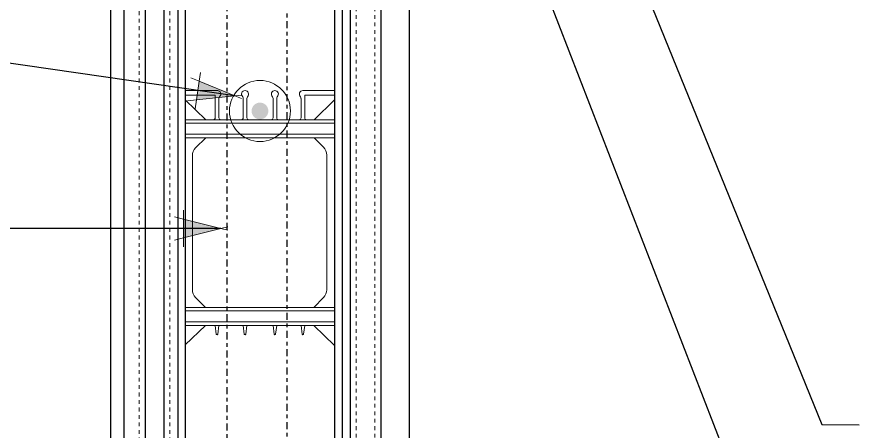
# Model space of a CAD drawing. Header units: inches. Extents: x -81.3 to 1.8, y 184.7 to 266.4.
# Drawn here: x -58.39 to -35.83, y 216.31 to 227.39 of the extents above; entities that cross this region are included whole.
import ezdxf

# ---------------------------------------------------------------- set-up
doc = ezdxf.new("R2010")
doc.units = ezdxf.units.IN
doc.header["$MEASUREMENT"] = 0
doc.linetypes.add('CENTER', pattern=[2, 1.25, -0.25, 0.25, -0.25])
doc.linetypes.add('DASHED2', pattern=[0.375, 0.25, -0.125])
for name, color, linetype, lineweight in [('A2 Hatch', 8, 'Continuous', 9), ('DETAILS', 7, 'Continuous', 13), ('DIM', 3, 'Continuous', 13), ('REBAR', 2, 'CENTER', 30)]:
    doc.layers.add(name, color=color, linetype=linetype, lineweight=lineweight)
doc.styles.add('ARCTEXT', font='arctext.shx', dxfattribs={"width": 0.85})
doc.dimstyles.new('ARCTEXT1-4', dxfattribs={"dimtxt": 4, "dimasz": 2, "dimexe": 2, "dimexo": 2, "dimgap": 2, "dimtad": 1, "dimdec": 4, "dimzin": 3, "dimdsep": 46, "dimlunit": 4, "dimtxsty": 'ARCTEXT', "dimblk": 'ARCHTICK', "dimcen": 2, "dimaunit": 1, "dimadec": 0, "dimazin": 0, "dimtfac": 1, "dimtdec": 4, "dimtmove": 2, "dimatfit": 3, "dimldrblk": 'arrow', "dimfxl": 0, "dimtolj": 1, "dimtzin": 0, "dimarcsym": 0})

# ---------------------------------------------------------------- blocks, each defined once
blk = doc.blocks.new('_ArchTick')
at = {"color": 0, "linetype": 'ByBlock', "const_width": 0.15}
blk.add_lwpolyline([(-0.5, -0.5), (0.5, 0.5)], dxfattribs=at)
blk = doc.blocks.new('arrow')
at = {"layer": 'DIM'}
blk.add_hatch(color=253, dxfattribs=at).paths.add_polyline_path([(-2, 0.5), (-2, -0.5), (0, 0)])
at = {"layer": 'DIM', "lineweight": 9}
for points in [[(-2, 0.983), (-2, 0.5), (-2.469, 0.617)], [(0.374, 0.094), (0, 0)], [(0.374, -0.094), (0, 0)], [(-2, -0.983), (-2, -0.5), (-2.469, -0.617)]]:
    blk.add_lwpolyline(points, dxfattribs=at)
at = {"layer": 'DIM', "lineweight": 15}
blk.add_lwpolyline([(0, 0), (-2, -0.5), (-2, 0.5), (0, 0)], dxfattribs=at)

msp = doc.modelspace()

# ---------------------------------------------------------------- hatches: boundary and pattern name
at = {"layer": 'A2 Hatch', "ltscale": 0.15}
h = msp.add_hatch(color=256, dxfattribs=at)
edge = h.paths.add_edge_path()
edge.add_arc((-51.88, 224.872), 0.224, 0, 360)

# ---------------------------------------------------------------- linework, layer by layer
at = {"color": 1}
for p, q in [((-55.53, 228.138), (-55.53, 215.638)), ((-54.955, 228.138), (-54.955, 215.638)), ((-54.455, 228.138), (-54.455, 215.638)), ((-53.88, 228.138), (-53.88, 215.638)), ((-49.88, 228.138), (-49.88, 215.638)), ((-54.08, 227.888), (-54.08, 215.638)), ((-49.68, 227.888), (-49.68, 215.638)), ((-55.88, 227.638), (-55.88, 215.638)), ((-49.465, 227.638), (-49.465, 215.638)), ((-48.645, 227.638), (-48.645, 215.638)), ((-47.88, 227.638), (-47.88, 215.638))]:
    msp.add_line(p, q, dxfattribs=at)
at = {"layer": 'A2 Hatch', "linetype": 'DASHED2', "ltscale": 0.15}
for p, q in [((-55.115, 228.138), (-55.115, 215.638)), ((-54.295, 228.138), (-54.295, 215.638)), ((-49.305, 227.638), (-49.305, 215.638)), ((-48.805, 227.638), (-48.805, 215.638))]:
    msp.add_line(p, q, dxfattribs=at)
at = {"layer": 'A2 Hatch', "ltscale": 0.15}
msp.add_circle((-51.88, 224.872), 0.816, dxfattribs=at)
at = {"layer": 'DETAILS', "color": 6, "lineweight": 20}
for p, q in [((-53.012, 225.417), (-53.88, 225.417)), ((-50.73, 225.417), (-49.88, 225.417)), ((-53.08, 225.292), (-53.88, 225.292)), ((-53.33, 224.638), (-53.88, 225.168)), ((-53.08, 224.688), (-53.08, 225.292)), ((-52.98, 224.688), (-52.98, 225.206)), ((-52.33, 224.688), (-52.33, 225.206)), ((-52.23, 224.688), (-52.23, 225.206)), ((-51.53, 224.688), (-51.53, 225.206)), ((-51.43, 224.688), (-51.43, 225.206)), ((-50.78, 224.688), (-50.78, 225.206)), ((-50.68, 224.688), (-50.68, 225.292)), ((-50.68, 225.292), (-49.88, 225.292)), ((-50.43, 224.638), (-49.88, 225.168)), ((-53.88, 224.638), (-53.33, 224.638)), ((-53.13, 224.638), (-53.88, 224.638)), ((-53.88, 224.638), (-49.88, 224.638)), ((-49.88, 224.548), (-53.88, 224.548)), ((-53.13, 224.638), (-52.93, 224.638)), ((-52.38, 224.638), (-52.93, 224.638)), ((-52.38, 224.638), (-52.18, 224.638)), ((-51.58, 224.638), (-52.18, 224.638)), ((-51.58, 224.638), (-51.38, 224.638)), ((-50.83, 224.638), (-51.38, 224.638)), ((-50.83, 224.638), (-50.63, 224.638)), ((-50.63, 224.638), (-50.43, 224.638)), ((-49.88, 224.248), (-53.88, 224.248)), ((-49.88, 224.158), (-53.88, 224.158)), ((-53.33, 224.158), (-53.603, 223.886)), ((-50.43, 224.158), (-50.178, 223.906)), ((-53.69, 220.092), (-53.69, 223.674)), ((-50.09, 220.092), (-50.09, 223.694)), ((-53.34, 219.618), (-53.603, 219.88)), ((-50.44, 219.618), (-50.178, 219.88)), ((-49.88, 219.618), (-53.88, 219.618)), ((-49.88, 219.528), (-53.88, 219.528)), ((-53.69, 219.618), (-53.34, 219.618)), ((-53.08, 219.618), (-52.98, 219.618)), ((-49.88, 219.228), (-53.88, 219.228)), ((-49.88, 219.138), (-53.88, 219.138)), ((-53.34, 219.138), (-53.88, 218.617)), ((-53.05, 218.904), (-53.08, 219.138)), ((-53.011, 218.904), (-52.98, 219.138)), ((-52.3, 218.904), (-52.33, 219.138)), ((-52.261, 218.904), (-52.23, 219.138)), ((-51.5, 218.904), (-51.53, 219.138)), ((-51.461, 218.904), (-51.43, 219.138)), ((-50.75, 218.904), (-50.78, 219.138)), ((-50.711, 218.904), (-50.68, 219.138)), ((-50.44, 219.138), (-49.88, 218.603))]:
    msp.add_line(p, q, dxfattribs=at)
for centre, radius, start, end in [((-53.018, 225.326), 0.0912, 307.4863, 93.4766), ((-52.28, 225.324), 0.0936, 311.7279, 228.2721), ((-51.48, 225.324), 0.0936, 311.7279, 228.2721), ((-50.73, 225.324), 0.0936, 90, 228.272), ((-52.919, 225.21), 0.0619, 134.9903, 183.9263), ((-52.43, 225.206), 0.1, 0, 28.6972), ((-52.13, 225.206), 0.1, 151.3028, 180), ((-51.63, 225.206), 0.1, 0, 28.6972), ((-51.33, 225.206), 0.1, 151.3028, 180), ((-50.893, 225.203), 0.112, 1.5997, 27.0975), ((-53.13, 224.688), 0.05, 270, 0), ((-52.93, 224.688), 0.05, 180, 270), ((-52.38, 224.688), 0.05, 270, 0), ((-52.18, 224.688), 0.05, 180, 270), ((-51.58, 224.688), 0.05, 270, 0), ((-51.38, 224.688), 0.05, 180, 270), ((-50.83, 224.688), 0.05, 270, 0), ((-50.63, 224.688), 0.05, 180, 270), ((-53.39, 223.674), 0.3, 135, 180), ((-50.39, 223.694), 0.3, 0, 45), ((-53.39, 220.092), 0.3, 180, 225), ((-50.39, 220.092), 0.3, 315, 0), ((-53.03, 218.908), 0.02, 191.3099, 348.6901), ((-52.28, 218.908), 0.02, 191.3099, 348.6901), ((-51.48, 218.908), 0.02, 191.3099, 348.6901), ((-50.73, 218.908), 0.02, 191.3099, 348.6901)]:
    msp.add_arc(centre, radius, start, end, dxfattribs=at)
at = {"layer": 'REBAR', "ltscale": 0.15}
for p, q in [((-52.77, 261.364), (-52.77, 206.334)), ((-51.153, 207.589), (-51.153, 261.079))]:
    msp.add_line(p, q, dxfattribs=at)

# ---------------------------------------------------------------- leaders
at = {"layer": 'DIM'}
for points in [[(-45.18, 236.985), (-36.832, 216.485), (-35.832, 216.479)], [(-46.38, 233.638), (-36.832, 209.007), (-35.832, 209.007)], [(-52.552, 225.276), (-69.55, 227.742), (-71.071, 227.742)], [(-52.931, 221.728), (-64.26, 221.728), (-70.894, 221.728)]]:
    msp.add_leader(points, dimstyle='ARCTEXT1-4', override={"dimasz": 0.5, "dimtad": 0}, dxfattribs=at)

doc.saveas('drawing.dxf')
